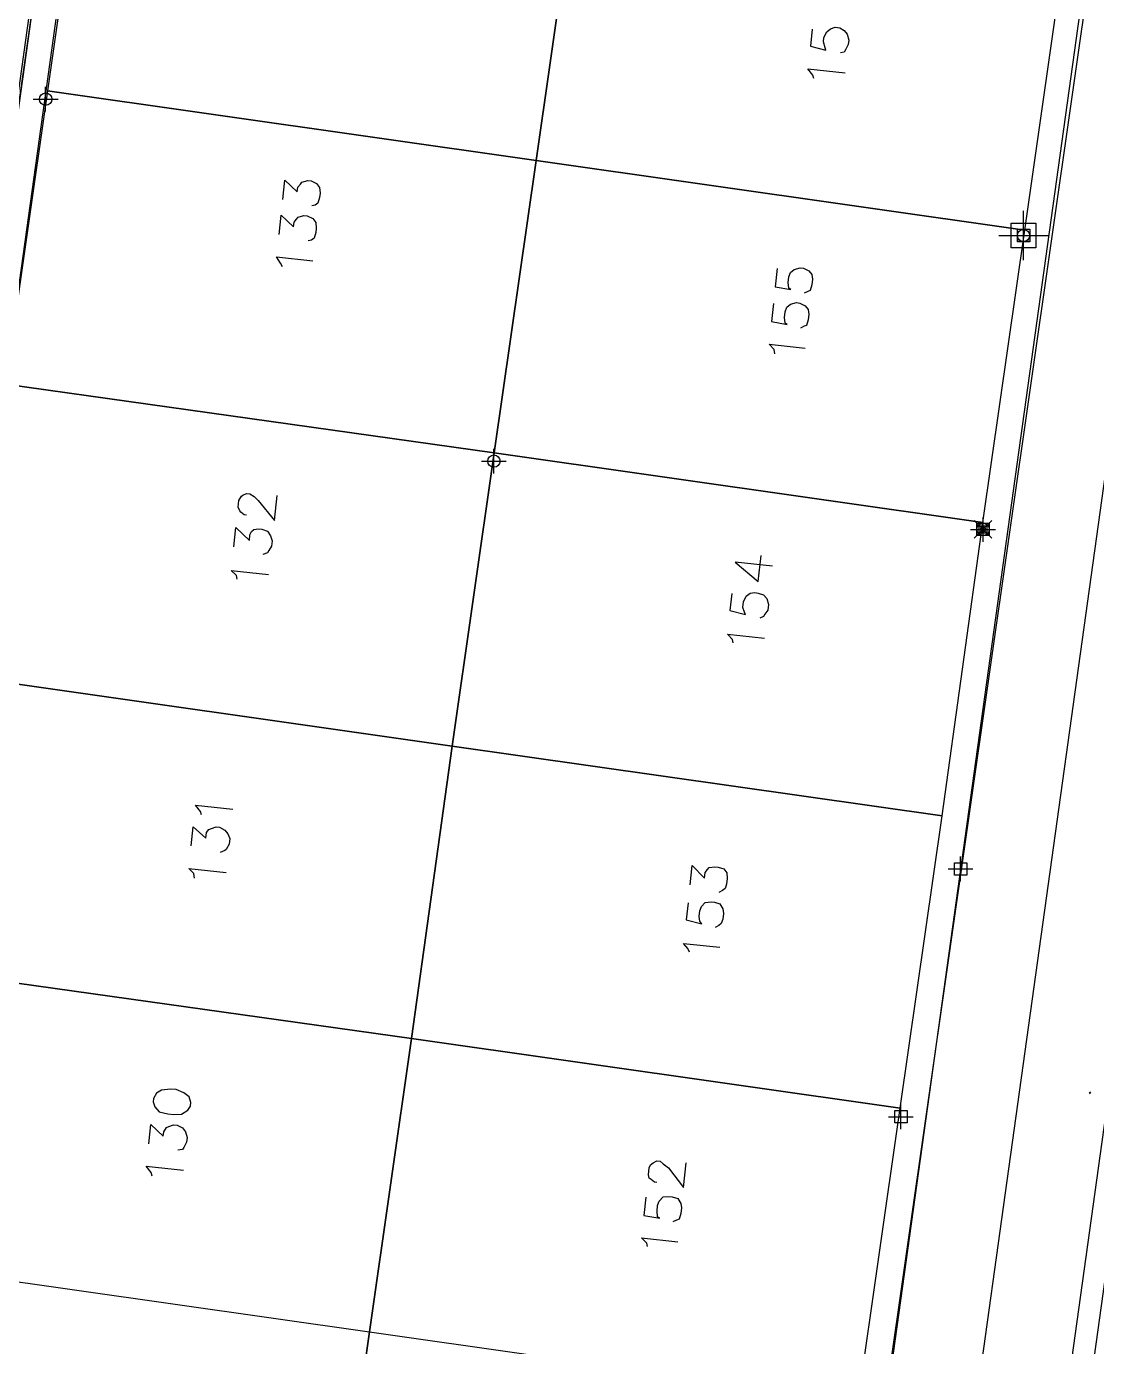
# Model space of a CAD drawing. Header units: metres. Extents: x -977055 to 805873, y -1033982 to 242021.
# Drawn here: x 863.8 to 907.1, y 980.5 to 1033.9 of the extents above; entities that cross this region are included whole.
import ezdxf

# ---------------------------------------------------------------- set-up
doc = ezdxf.new("R2010")
doc.units = ezdxf.units.M
for name, color, linetype in [('C-ANNO-MATC-TEXT', 150, 'Continuous'), ('linea 1', 1, 'Continuous'), ('puntos nov 7', 50, 'Continuous'), ('PUNTOS V', 4, 'Continuous'), ('V-NODE', 1, 'Continuous')]:
    doc.layers.add(name, color=color, linetype=linetype)
doc.layers.add('PDF2_area escolar', color=7, linetype='Continuous', true_color=0x989898)
doc.layers.add('PDF_Geometry', color=7, linetype='Continuous', true_color=0x797979)
doc.layers.get('PDF2_area escolar').off()

# ---------------------------------------------------------------- blocks, each defined once
blk = doc.blocks.new('*U274')
at = {"color": 0, "linetype": 'ByBlock', "lineweight": -2, "transparency": 16777216}
for p, q in [((-1, 0), (1, 0)), ((0, -1), (0, 1))]:
    blk.add_line(p, q, dxfattribs=at)
blk.add_circle((0, 0), 0.5, dxfattribs=at)
blk = doc.blocks.new('*U280', base_point=(902.546, 1013.571, 999.158))
at = {"layer": 'V-NODE', "color": 50, "lineweight": -2, "xscale": 0.5, "yscale": 0.5, "zscale": 0.5}
blk.add_blockref('*U274', (902.546, 1013.571, 999.158), dxfattribs=at)
blk = doc.blocks.new('*U283', base_point=(904.189, 1025.47, 998.398))
at = {"layer": 'V-NODE', "color": 50, "lineweight": -2, "xscale": 0.5, "yscale": 0.5, "zscale": 0.5}
blk.add_blockref('*U274', (904.189, 1025.47, 998.398), dxfattribs=at)
blk = doc.blocks.new('*U1285', base_point=(864.579, 1030.991, 998.429))
at = {"layer": 'V-NODE', "color": 50, "lineweight": -2, "xscale": 0.5, "yscale": 0.5, "zscale": 0.5}
blk.add_blockref('*U274', (864.579, 1030.991, 998.429), dxfattribs=at)
blk = doc.blocks.new('*U2295')
at = {"color": 0, "linetype": 'ByBlock', "lineweight": -2, "transparency": 16777216}
for p, q in [((-1, 0), (1, 0)), ((0, -1), (0, 1))]:
    blk.add_line(p, q, dxfattribs=at)
blk.add_circle((0, 0), 0.5, dxfattribs=at)
blk = doc.blocks.new('*U2367', base_point=(904.189, 1025.47, 998.398))
at = {"layer": 'V-NODE', "color": 1, "lineweight": -2, "xscale": 0.5, "yscale": 0.5, "zscale": 0.5}
blk.add_blockref('*U2295', (904.189, 1025.47, 998.398), dxfattribs=at)
blk = doc.blocks.new('*U2420')
at = {"color": 0, "linetype": 'ByBlock', "lineweight": -2, "transparency": 16777216}
for p, q in [((0, -1), (0, 1)), ((-1, 0), (1, 0))]:
    blk.add_line(p, q, dxfattribs=at)
blk.add_lwpolyline([(-0.5, -0.5), (-0.5, 0.5), (0.5, 0.5), (0.5, -0.5)], close=True, dxfattribs=at)
blk = doc.blocks.new('*U2465', base_point=(904.19, 1025.471, 998.396))
at = {"layer": 'V-NODE', "color": 10, "lineweight": -2}
blk.add_blockref('*U2420', (904.19, 1025.471, 998.396), dxfattribs=at)
blk = doc.blocks.new('*U2498')
at = {"color": 0, "linetype": 'ByBlock', "lineweight": -2, "transparency": 16777216}
for p, q in [((-1, 0), (1, 0)), ((0, -1), (0, 1))]:
    blk.add_line(p, q, dxfattribs=at)
blk.add_lwpolyline([(-0.5, -0.5), (-0.5, 0.5), (0.5, 0.5), (0.5, -0.5)], close=True, dxfattribs=at)
blk = doc.blocks.new('*U2570', base_point=(904.189, 1025.47, 998.398))
at = {"layer": 'V-NODE', "color": 130, "lineweight": -2, "xscale": 0.5, "yscale": 0.5, "zscale": 0.5}
blk.add_blockref('*U2498', (904.189, 1025.47, 998.398), dxfattribs=at)
blk = doc.blocks.new('*U2705', base_point=(899.217, 989.794, 1000.054))
at = {"layer": 'V-NODE', "color": 130, "lineweight": -2, "xscale": 0.5, "yscale": 0.5, "zscale": 0.5}
blk.add_blockref('*U2498', (899.217, 989.794, 1000.054), dxfattribs=at)
blk = doc.blocks.new('*U2720', base_point=(904.19, 1025.471, 998.396))
at = {"layer": 'V-NODE', "color": 130, "lineweight": -2, "xscale": 0.5, "yscale": 0.5, "zscale": 0.5}
blk.add_blockref('*U2498', (904.19, 1025.471, 998.396), dxfattribs=at)
blk = doc.blocks.new('*U277', base_point=(882.736, 1016.336, 999.038))
at = {"layer": 'V-NODE', "color": 50, "lineweight": -2, "xscale": 0.5, "yscale": 0.5, "zscale": 0.5}
blk.add_blockref('*U274', (882.736, 1016.336, 999.038), dxfattribs=at)
blk = doc.blocks.new('base')
at = {"layer": 'PDF_Geometry', "lineweight": 25, "extrusion": (-0.000787417, 0.063364, 0.99799), "elevation": 0.026}
for points in [[(-314.355, -197.288), (-299.601, -195.681), (-292.744, -194.188), (-282.663, -192.111), (-274.476, -190.361), (-258.037, -185.154), (-248.029, -180.61), (-240.539, -177.71), (-228.643, -174.042), (-222.733, -172.714), (-217.384, -171.04), (-209.935, -169.248), (-202.16, -164.759), (-196.196, -160.284), (-195.073, -159.817), (-178.095, -157.457), (-154.298, -156.614), (-136.667, -154.611), (-124.436, -153.164), (-118.066, -151.474), (-100.79, -146.646), (-80.955, -140.967), (-73.385, -139.328), (-61.694, -135.822), (-40.504, -131.604), (-37.727, -130.872), (-17.661, -129.441), (1.311, -127.461), (21.092, -124.929), (41.006, -122.83), (47.376, -123.458), (63.592, -123.186), (81.402, -124.312), (85.639, -96.072), (88.705, -66.393), (92.811, -40.781), (97.16, -22.386), (100.596, -1.562), (102.483, 8.32), (109.691, 37.361), (117.528, 76.62), (126.217, 115.638), (131.513, 149.592), (134.682, 173.973), (136.916, 195.591), (139.956, 229.678), (141.558, 250.676), (142.614, 271.37), (143.252, 283.21), (147.066, 312.938), (152.58, 355.631), (153.554, 396.042), (150.869, 418.02), (151.777, 438.639), (150.959, 458.028), (151.777, 438.639), (150.869, 418.02), (153.554, 396.042), (152.58, 355.631), (147.066, 312.938), (143.252, 283.21), (142.614, 271.37), (141.558, 250.676), (139.956, 229.678), (136.916, 195.591), (134.682, 173.973), (131.513, 149.592), (126.217, 115.638), (117.528, 76.62), (109.691, 37.361), (102.483, 8.32), (100.596, -1.562), (97.16, -22.386), (92.811, -40.781), (88.705, -66.393), (85.639, -96.072), (81.402, -124.312), (63.592, -123.186), (47.376, -123.458), (41.006, -122.83), (21.092, -124.929), (1.311, -127.461), (-17.661, -129.441), (-37.727, -130.872), (-40.504, -131.604), (-61.694, -135.822), (-73.385, -139.328), (-80.955, -140.967), (-100.79, -146.646), (-118.066, -151.474), (-124.436, -153.164), (-136.667, -154.611), (-154.298, -156.614), (-178.095, -157.457), (-195.073, -159.817), (-196.196, -160.284), (-202.16, -164.759), (-209.935, -169.248), (-217.384, -171.04), (-222.733, -172.714), (-228.643, -174.042), (-240.539, -177.71), (-248.029, -180.61), (-258.037, -185.154), (-274.476, -190.361), (-282.663, -192.111), (-292.744, -194.188), (-299.601, -195.681), (-314.355, -197.288), (-312.178, -178.446), (-309.146, -157.898), (-306.876, -132.899), (-305.823, -118.002), (-298.643, -78.802), (-291.055, -45.077), (-282.252, -15.116), (-275.645, 10.473), (-270.319, 33.898), (-263.825, 63.164), (-258.15, 86.408), (-284.424, 123.888)], [(-11.71, 51.199), (-13.594, 49.803), (-24.492, -20.249), (-23.096, -22.133), (15.367, -28.112), (17.206, -26.71), (28.103, 43.341), (26.707, 45.225)], [(-13.107, -17.355), (-13.024, -16.669), (-13.653, -16.501), (-13.618, -16.598), (-13.554, -16.837), (-13.576, -17.02), (-13.695, -17.238), (-13.849, -17.358), (-14.043, -17.428), (-14.226, -17.406), (-14.397, -17.292), (-14.518, -17.138), (-14.582, -16.899), (-14.56, -16.716), (-14.441, -16.499), (-14.384, -16.413), (-14.242, -16.383)], [(-13.144, -15.356), (-13.115, -15.499), (-12.914, -15.755), (-14.422, -15.573)], [(8.42, -10.721), (8.327, -11.498), (7.828, -11.02), (7.806, -11.203), (7.698, -11.329), (7.641, -11.415), (7.402, -11.479), (7.265, -11.462), (7.047, -11.343), (6.926, -11.19), (6.908, -10.956), (6.93, -10.773), (7.004, -10.55), (7.106, -10.469), (7.249, -10.44)], [(8.591, -9.304), (8.498, -10.081), (7.999, -9.603), (7.977, -9.786), (7.869, -9.912), (7.812, -9.998), (7.572, -10.062), (7.435, -10.045), (7.218, -9.926), (7.097, -9.773), (7.079, -9.539), (7.101, -9.356), (7.174, -9.133), (7.277, -9.053), (7.419, -9.023)], [(8.471, -7.991), (8.546, -8.139), (8.701, -8.39), (7.239, -8.213)], [(-11.568, -7.663), (-11.48, -6.932), (-12.114, -6.809), (-12.028, -6.866), (-12.01, -7.1), (-12.038, -7.328), (-12.106, -7.506), (-12.259, -7.626), (-12.499, -7.69), (-12.636, -7.674), (-12.853, -7.555), (-12.974, -7.401), (-12.998, -7.213), (-12.97, -6.984), (-12.897, -6.761), (-12.8, -6.726), (-12.652, -6.652)], [(-11.397, -6.246), (-11.309, -5.515), (-11.944, -5.392), (-11.858, -5.449), (-11.84, -5.683), (-11.867, -5.911), (-11.935, -6.089), (-12.088, -6.209), (-12.328, -6.273), (-12.465, -6.257), (-12.683, -6.138), (-12.803, -5.984), (-12.827, -5.796), (-12.799, -5.567), (-12.726, -5.344), (-12.629, -5.31), (-12.481, -5.235)], [(-11.429, -4.202), (-11.406, -4.39), (-11.199, -4.601), (-12.662, -4.425)], [(10.054, 2.066), (10.145, 2.055), (10.271, 1.948), (10.311, 1.896), (10.386, 1.748), (10.353, 1.474), (10.24, 1.302), (10.189, 1.262), (10.041, 1.187), (9.903, 1.204), (9.732, 1.317), (9.565, 1.476), (8.922, 2.296), (8.801, 1.29)], [(10.579, 3.348), (10.486, 2.571), (9.946, 3.1), (9.919, 2.871), (9.857, 2.739), (9.754, 2.659), (9.566, 2.635), (9.429, 2.652), (9.206, 2.725), (9.091, 2.924), (9.021, 3.118), (9.049, 3.347), (9.162, 3.519), (9.219, 3.605), (9.413, 3.674)], [(-11.228, 4.399), (-9.719, 4.217), (-10.642, 5.024), (-10.769, 3.972)], [(10.459, 4.661), (10.488, 4.518), (10.695, 4.308), (9.186, 4.49)], [(-9.565, 5.497), (-9.483, 6.182), (-10.111, 6.351), (-10.077, 6.254), (-10.007, 6.06), (-10.035, 5.832), (-10.154, 5.614), (-10.308, 5.493), (-10.496, 5.47), (-10.633, 5.486), (-10.856, 5.559), (-10.977, 5.713), (-11.041, 5.953), (-11.013, 6.181), (-10.9, 6.353), (-10.843, 6.439), (-10.695, 6.514)], [(-9.603, 7.495), (-9.573, 7.353), (-9.367, 7.142), (-10.875, 7.324)], [(12.027, 14.21), (12.056, 14.067), (12.257, 13.811), (10.749, 13.993)], [(12.455, 15.457), (12.362, 14.68), (11.863, 15.157), (11.835, 14.928), (11.727, 14.802), (11.63, 14.768), (11.437, 14.698), (11.299, 14.715), (11.082, 14.834), (10.961, 14.987), (10.892, 15.181), (10.919, 15.41), (11.038, 15.627), (11.09, 15.667), (11.283, 15.737)], [(12.335, 16.769), (12.359, 16.581), (12.565, 16.371), (11.057, 16.552)], [(-7.728, 17.285), (-7.821, 16.508), (-8.315, 17.032), (-8.342, 16.803), (-8.45, 16.677), (-8.507, 16.591), (-8.741, 16.573), (-8.878, 16.589), (-9.101, 16.663), (-9.222, 16.816), (-9.24, 17.05), (-9.212, 17.279), (-9.145, 17.456), (-9.042, 17.536), (-8.894, 17.611)], [(-7.639, 18.017), (-7.557, 18.702), (-8.186, 18.871), (-8.105, 18.768), (-8.082, 18.58), (-8.109, 18.352), (-8.177, 18.174), (-8.336, 18.008), (-8.57, 17.99), (-8.707, 18.006), (-8.93, 18.079), (-9.045, 18.279), (-9.069, 18.467), (-9.042, 18.696), (-8.974, 18.873), (-8.871, 18.953), (-8.723, 19.028)], [(-7.677, 20.015), (-7.602, 19.867), (-7.441, 19.662), (-8.904, 19.838)], [(14.326, 27.52), (14.232, 26.742), (13.733, 27.22), (13.711, 27.037), (13.598, 26.865), (13.501, 26.831), (13.307, 26.761), (13.17, 26.778), (12.953, 26.897), (12.832, 27.05), (12.768, 27.29), (12.79, 27.473), (12.909, 27.69), (12.966, 27.776), (13.154, 27.8)], [(-6.228, 29.347), (-6.137, 29.336), (-6.011, 29.228), (-5.925, 29.171), (-5.895, 29.028), (-5.928, 28.754), (-5.991, 28.622), (-6.093, 28.542), (-6.241, 28.467), (-6.378, 28.484), (-6.505, 28.592), (-6.717, 28.756), (-7.314, 29.57), (-7.435, 28.565)], [(14.206, 28.832), (14.235, 28.69), (14.436, 28.434), (12.928, 28.615)], [(-5.785, 29.942), (-5.697, 30.674), (-6.332, 30.797), (-6.246, 30.74), (-6.228, 30.506), (-6.255, 30.277), (-6.323, 30.1), (-6.482, 29.934), (-6.716, 29.916), (-6.853, 29.932), (-7.076, 30.005), (-7.191, 30.205), (-7.215, 30.393), (-7.187, 30.621), (-7.114, 30.845), (-7.017, 30.879), (-6.869, 30.954)], [(-5.823, 31.941), (-5.794, 31.798), (-5.587, 31.588), (-7.05, 31.764)]]:
    blk.add_lwpolyline(points, dxfattribs=at)
for points in [[(-1.863, -12.171), (-3.712, -24.051), (15.043, -26.96), (16.209, -26.127), (17.891, -15.247)], [(-21.618, -9.096), (-23.299, -19.976), (-22.466, -21.143), (-3.712, -24.051), (-1.863, -12.171)], [(-0.02, -0.337), (-1.863, -12.171), (17.891, -15.247), (19.74, -3.367)], [(-19.774, 2.739), (-21.618, -9.096), (-1.863, -12.171), (-0.02, -0.337)], [(1.829, 11.543), (-0.02, -0.337), (19.74, -3.367), (21.583, 8.468)], [(-17.972, 14.624), (-19.774, 2.739), (-0.02, -0.337), (1.829, 11.543)], [(3.626, 23.383), (1.829, 11.543), (21.583, 8.468), (23.432, 20.348)], [(-16.128, 26.459), (-17.972, 14.624), (1.829, 11.543), (3.626, 23.383)], [(5.475, 35.263), (3.626, 23.383), (23.432, 20.348), (25.275, 32.182)], [(-14.28, 38.339), (-16.128, 26.459), (3.626, 23.383), (5.475, 35.263)], [(14.122, 25.828), (14.053, 26.022), (13.892, 26.227), (13.532, 26.317), (13.303, 26.344), (12.978, 26.337), (12.727, 26.182), (12.614, 26.01), (12.597, 25.873), (12.661, 25.633), (12.873, 25.469), (13.182, 25.339), (13.411, 25.311), (13.787, 25.359), (13.987, 25.474), (14.106, 25.691)], [(-43.143, 42.79), (-44.986, 30.956), (-25.186, 27.875), (-23.388, 39.714)], [(5.475, 35.263), (7.318, 47.098), (26.118, 44.183), (26.957, 43.062), (25.275, 32.182)], [(-14.28, 38.339), (-12.603, 49.173), (-11.437, 50.006), (7.318, 47.098), (5.475, 35.263)]]:
    blk.add_lwpolyline(points, close=True, dxfattribs=at)
at = {"layer": 'PDF_Geometry', "color": 30, "lineweight": 50, "true_color": 0xf26621, "extrusion": (-0.000787417, 0.063364, 0.99799), "elevation": 0.026}
blk.add_lwpolyline([(-23.841, 25.95), (-23.801, 25.899)], dxfattribs=at)
at = {"layer": 'puntos nov 7'}
blk.add_blockref('*U277', (0, 0), dxfattribs=at)
blk = doc.blocks.new('*U3056')
at = {"color": 0, "linetype": 'ByBlock', "lineweight": -2, "transparency": 16777216}
for p, q in [((-1, 0), (1, 0)), ((0, -1), (0, 1))]:
    blk.add_line(p, q, dxfattribs=at)
blk.add_circle((0, 0), 0.5, dxfattribs=at)
blk = doc.blocks.new('*U3059', base_point=(904.189, 1025.47, 998.398))
at = {"layer": 'V-NODE', "color": 90, "lineweight": -2, "xscale": 0.5, "yscale": 0.5, "zscale": 0.5}
blk.add_blockref('*U3056', (904.189, 1025.47, 998.398), dxfattribs=at)
blk = doc.blocks.new('*U3950')
at = {"color": 0, "linetype": 'ByBlock', "lineweight": -2, "transparency": 16777216}
for p, q in [((-1, 0), (1, 0)), ((0, -1), (0, 1))]:
    blk.add_line(p, q, dxfattribs=at)
blk.add_lwpolyline([(-0.5, -0.5), (-0.5, 0.5), (0.5, 0.5), (0.5, -0.5)], close=True, dxfattribs=at)
blk = doc.blocks.new('*U3953', base_point=(902.546, 1013.571, 999.158))
at = {"layer": 'V-NODE', "lineweight": -2, "xscale": 0.3, "yscale": 0.3, "zscale": 0.3}
blk.add_blockref('*U3950', (902.546, 1013.571, 999.158), dxfattribs=at)
blk = doc.blocks.new('*U4205')
at = {"color": 0, "linetype": 'ByBlock', "lineweight": -2, "transparency": 16777216}
for p, q in [((-0.71, -0.71), (0.71, 0.71)), ((-0.71, 0.71), (0.71, -0.71))]:
    blk.add_line(p, q, dxfattribs=at)
blk = doc.blocks.new('*U4206', base_point=(902.545, 1013.571, 999.16))
at = {"layer": 'V-NODE', "lineweight": -2, "xscale": 0.5, "yscale": 0.5, "zscale": 0.5}
blk.add_blockref('*U4205', (902.545, 1013.571, 999.16), dxfattribs=at)
blk = doc.blocks.new('*U4233')
at = {"color": 0, "linetype": 'ByBlock', "lineweight": -2, "transparency": 16777216}
for p, q in [((-1, 0), (1, 0)), ((0, -1), (0, 1))]:
    blk.add_line(p, q, dxfattribs=at)
blk.add_lwpolyline([(-0.5, -0.5), (-0.5, 0.5), (0.5, 0.5), (0.5, -0.5)], close=True, dxfattribs=at)
blk = doc.blocks.new('*U4545')
at = {"color": 0, "linetype": 'ByBlock', "lineweight": -2, "transparency": 16777216}
for p, q in [((-1, 0), (1, 0)), ((0, -1), (0, 1))]:
    blk.add_line(p, q, dxfattribs=at)
blk.add_circle((0, 0), 0.5, dxfattribs=at)
blk = doc.blocks.new('*U4548', base_point=(902.545, 1013.571, 999.16))
at = {"layer": 'V-NODE', "lineweight": -2, "xscale": 0.2, "yscale": 0.2, "zscale": 0.2}
blk.add_blockref('*U4545', (902.545, 1013.571, 999.16), dxfattribs=at)
blk = doc.blocks.new('*U4758')
at = {"color": 0, "linetype": 'ByBlock', "lineweight": -2, "transparency": 16777216}
for p, q in [((-1, 0), (1, 0)), ((0, -1), (0, 1))]:
    blk.add_line(p, q, dxfattribs=at)
blk.add_circle((0, 0), 0.5, dxfattribs=at)
blk = doc.blocks.new('*U4759', base_point=(882.736, 1016.336, 999.04))
at = {"layer": 'V-NODE', "color": 3, "lineweight": -2, "xscale": 0.5, "yscale": 0.5, "zscale": 0.5}
blk.add_blockref('*U4758', (882.736, 1016.336, 999.04), dxfattribs=at)
blk = doc.blocks.new('*U4864')
at = {"color": 0, "linetype": 'ByBlock', "lineweight": -2, "transparency": 16777216}
for p, q in [((-1, 0), (1, 0)), ((0, -1), (0, 1))]:
    blk.add_line(p, q, dxfattribs=at)
blk.add_circle((0, 0), 0.5, dxfattribs=at)
blk = doc.blocks.new('*U4867', base_point=(882.736, 1016.336, 999.04))
at = {"layer": 'V-NODE', "color": 5, "lineweight": -2, "xscale": 0.5, "yscale": 0.5, "zscale": 0.5}
blk.add_blockref('*U4864', (882.736, 1016.336, 999.04), dxfattribs=at)
blk = doc.blocks.new('*U4939')
at = {"color": 0, "linetype": 'ByBlock', "lineweight": -2, "transparency": 16777216}
for p, q in [((-1, 0), (1, 0)), ((0, -1), (0, 1))]:
    blk.add_line(p, q, dxfattribs=at)
blk.add_circle((0, 0), 0.5, dxfattribs=at)
blk = doc.blocks.new('*U5283', base_point=(882.736, 1016.336, 999.038))
at = {"layer": 'V-NODE', "color": 2, "lineweight": -2, "xscale": 0.5, "yscale": 0.5, "zscale": 0.5}
blk.add_blockref('*U4939', (882.736, 1016.336, 999.038), dxfattribs=at)
blk = doc.blocks.new('*U5304')
at = {"color": 0, "linetype": 'ByBlock', "lineweight": -2, "transparency": 16777216}
for p, q in [((-1, 0), (1, 0)), ((0, -1), (0, 1))]:
    blk.add_line(p, q, dxfattribs=at)
blk = doc.blocks.new('*U5307', base_point=(1016.336, 882.736, 999.038))
at = {"layer": 'V-NODE', "color": 2, "lineweight": -2, "xscale": 0.5, "yscale": 0.5, "zscale": 0.5}
blk.add_blockref('*U5304', (1016.336, 882.736, 999.038), dxfattribs=at)

msp = doc.modelspace()

# ---------------------------------------------------------------- linework, layer by layer
at = {"color": 0, "linetype": 'ByBlock', "lineweight": -2, "transparency": 16777216}
for p, q in [((882.736, 1015.836, 999.038), (882.736, 1016.836, 999.038)), ((882.236, 1016.336, 999.038), (883.236, 1016.336, 999.038))]:
    msp.add_line(p, q, dxfattribs=at)
msp.add_circle((882.736, 1016.336, 999.038), 0.25, dxfattribs=at)
at = {"layer": 'linea 1', "elevation": 1011.104}
for points in [[(854.53104, 967.07646), (865.24829, 1043.95701)], [(854.63008, 967.06265), (865.34733, 1043.94322)], [(855.6205, 966.92459), (866.35704, 1043.94346)]]:
    msp.add_lwpolyline(points, dxfattribs=at)
at = {"layer": 'PUNTOS V', "color": 1, "elevation": 1010.921}
for points in [[(880.99061, 825.33033), (912.58324, 1052.28593)], [(877.00719, 822.82532), (906.7622, 1036.57971)], [(886.19302, 836.59243), (913.88579, 1035.5321)]]:
    msp.add_lwpolyline(points, dxfattribs=at)

# ---------------------------------------------------------------- block references
at = {"layer": 'C-ANNO-MATC-TEXT', "lineweight": -2, "xscale": 0.5, "yscale": 0.5, "zscale": 0.5}
for p in [(902.545, 1013.571, 999.158), (902.545, 1013.571, 999.17), (901.636, 999.825, 998.967)]:
    msp.add_blockref('*U4233', p, dxfattribs=at)
at = {"layer": 'PDF2_area escolar'}
msp.add_blockref('base', (882.736, 1016.336, 999.038), dxfattribs=at)
at = {"layer": 'puntos nov 7'}
for name, p in [('*U1285', (864.579, 1030.991, 998.429)), ('*U283', (904.189, 1025.47, 998.398)), ('*U280', (902.546, 1013.571, 999.158))]:
    msp.add_blockref(name, p, dxfattribs=at)
at = {"layer": 'V-NODE'}
for name, p in [('*U2465', (904.19, 1025.471, 998.396)), ('*U2367', (904.189, 1025.47, 998.398)), ('*U2570', (904.189, 1025.47, 998.398)), ('*U3059', (904.189, 1025.47, 998.398)), ('*U2720', (904.19, 1025.471, 998.396)), ('*U4759', (882.736, 1016.336, 999.038)), ('*U4867', (882.736, 1016.336, 999.038)), ('*U5307', (882.736, 1016.336, 999.038)), ('*U4206', (902.545, 1013.571, 999.158)), ('*U3953', (902.546, 1013.571, 999.158)), ('*U4548', (902.545, 1013.571, 999.158)), ('*U2705', (899.217, 989.794, 1000.054))]:
    msp.add_blockref(name, p, dxfattribs=at)
at = {"layer": 'V-NODE', "color": 2}
msp.add_blockref('*U5283', (882.736, 1016.336, 999.038), dxfattribs=at)

doc.saveas('drawing.dxf')
